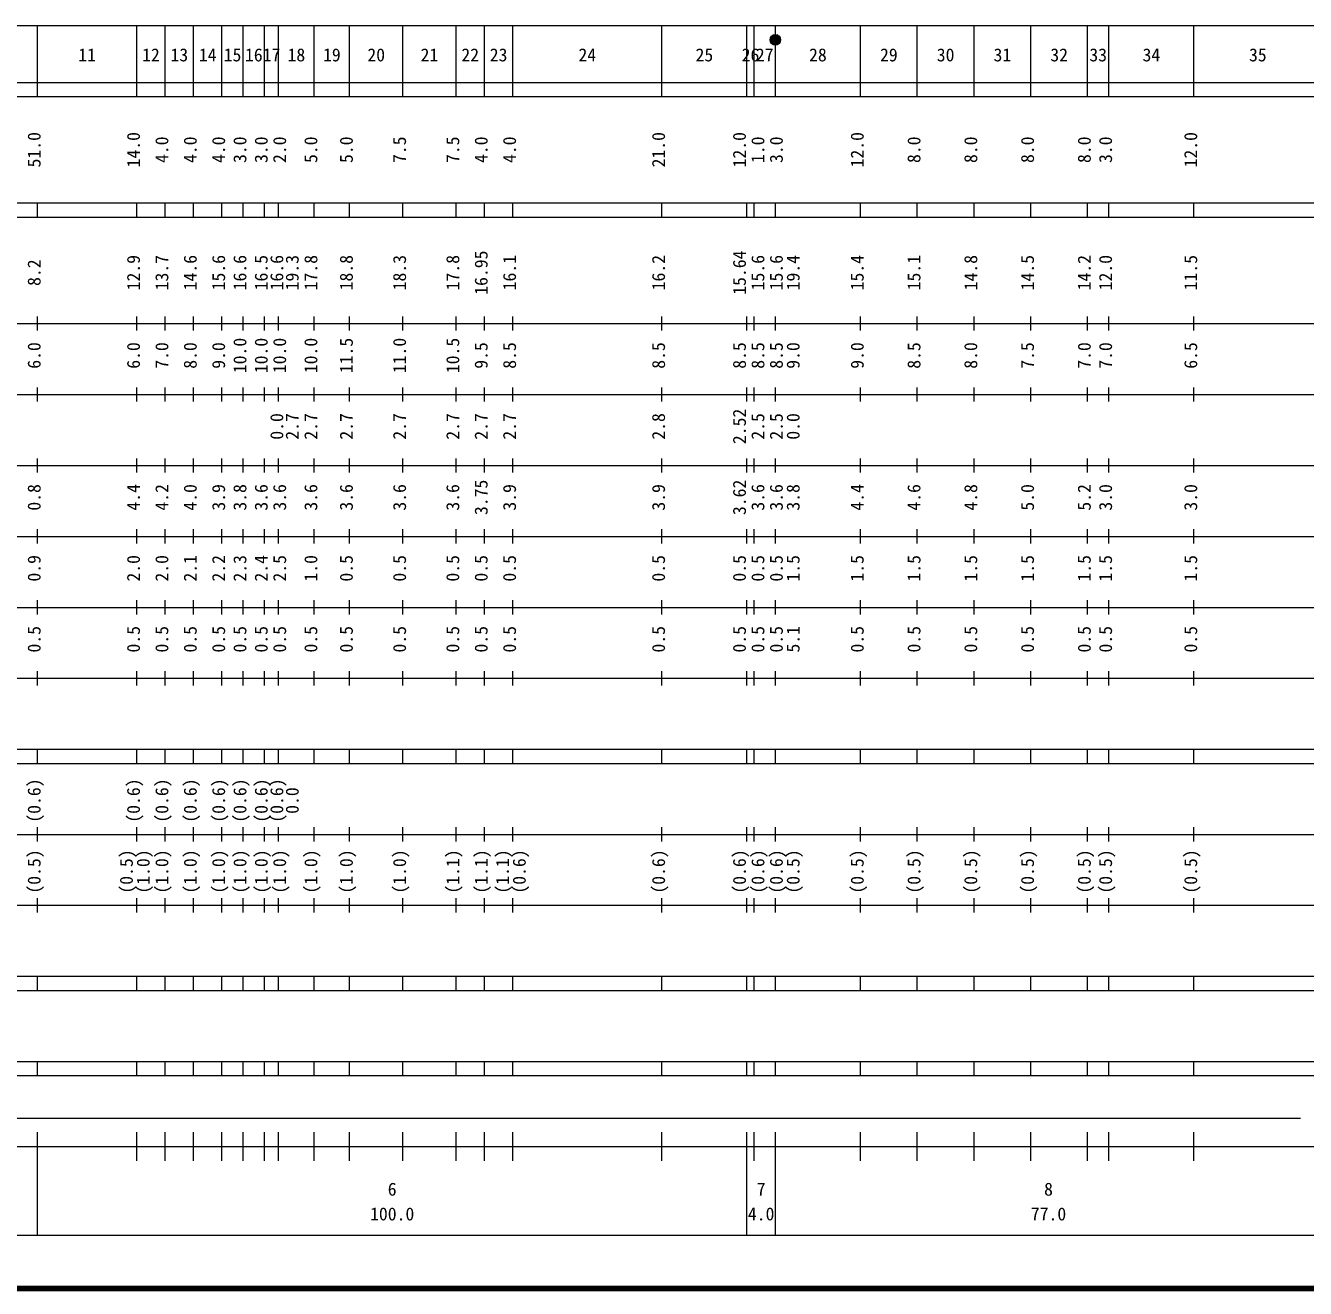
# Model space of a CAD drawing. Units: millimetres on the paper, enlarged 1000 times. Extents: x 40000 to 680000, y 20000 to 380000.
# Drawn here: x 366336 to 546705, y 20000 to 198000 of the extents above; entities that cross this region are included whole.
import ezdxf
from ezdxf.enums import TextEntityAlignment as Align

# ---------------------------------------------------------------- set-up
doc = ezdxf.new("R2010")
doc.units = ezdxf.units.MM
doc.header["$LTSCALE"] = 1000
doc.layers.add('M-TTL', color=2, linetype='Continuous', lineweight=140)
doc.layers.add('M-TTL-BAND', color=7, linetype='Continuous', lineweight=13)
doc.styles.add('ＭＳ ゴシック', font='')
doc.styles.get('ＭＳ ゴシック').set_extended_font_data('MS Gothic')

msp = doc.modelspace()

# ---------------------------------------------------------------- hatches: boundary and pattern name
at = {"layer": 'M-TTL-BAND'}
msp.add_hatch(color=256, dxfattribs=at).paths.add_polyline_path([(472750, 196000), (472749, 196029), (472748, 196059), (472745, 196088), (472741, 196117), (472736, 196146), (472729, 196175), (472722, 196204), (472713, 196232), (472704, 196260), (472693, 196287), (472681, 196314), (472668, 196340), (472654, 196366), (472639, 196392), (472624, 196417), (472607, 196441), (472589, 196464), (472570, 196487), (472551, 196509), (472530, 196530), (472509, 196551), (472487, 196570), (472464, 196589), (472441, 196607), (472417, 196624), (472392, 196639), (472366, 196654), (472340, 196668), (472314, 196681), (472287, 196693), (472260, 196704), (472232, 196713), (472204, 196722), (472175, 196729), (472146, 196736), (472117, 196741), (472088, 196745), (472059, 196748), (472029, 196749), (472000, 196750), (471971, 196749), (471941, 196748), (471912, 196745), (471883, 196741), (471854, 196736), (471825, 196729), (471796, 196722), (471768, 196713), (471740, 196704), (471713, 196693), (471686, 196681), (471660, 196668), (471634, 196654), (471608, 196639), (471583, 196624), (471559, 196607), (471536, 196589), (471513, 196570), (471491, 196551), (471470, 196530), (471449, 196509), (471430, 196487), (471411, 196464), (471393, 196441), (471376, 196417), (471361, 196392), (471346, 196366), (471332, 196340), (471319, 196314), (471307, 196287), (471296, 196260), (471287, 196232), (471278, 196204), (471271, 196175), (471264, 196146), (471259, 196117), (471255, 196088), (471252, 196059), (471251, 196029), (471250, 196000), (471251, 195971), (471252, 195941), (471255, 195912), (471259, 195883), (471264, 195854), (471271, 195825), (471278, 195796), (471287, 195768), (471296, 195740), (471307, 195713), (471319, 195686), (471332, 195660), (471346, 195634), (471361, 195608), (471376, 195583), (471393, 195559), (471411, 195536), (471430, 195513), (471449, 195491), (471470, 195470), (471491, 195449), (471513, 195430), (471536, 195411), (471559, 195393), (471583, 195376), (471608, 195361), (471634, 195346), (471660, 195332), (471686, 195319), (471713, 195307), (471740, 195296), (471768, 195287), (471796, 195278), (471825, 195271), (471854, 195264), (471883, 195259), (471912, 195255), (471941, 195252), (471971, 195251), (472000, 195250), (472029, 195251), (472059, 195252), (472088, 195255), (472117, 195259), (472146, 195264), (472175, 195271), (472204, 195278), (472232, 195287), (472260, 195296), (472287, 195307), (472314, 195319), (472340, 195332), (472366, 195346), (472392, 195361), (472417, 195376), (472441, 195393), (472464, 195411), (472487, 195430), (472509, 195449), (472530, 195470), (472551, 195491), (472570, 195513), (472589, 195536), (472607, 195559), (472624, 195583), (472639, 195608), (472654, 195634), (472668, 195660), (472681, 195686), (472693, 195713), (472704, 195740), (472713, 195768), (472722, 195796), (472729, 195825), (472736, 195854), (472741, 195883), (472745, 195912), (472748, 195941), (472749, 195971)])

# ---------------------------------------------------------------- linework, layer by layer
at = {"layer": 'M-TTL'}
msp.add_line((40000, 20000), (680000, 20000), dxfattribs=at)
at = {"layer": 'M-TTL-BAND'}
for p, q in [((68000, 198000), (579000, 198000)), ((368000, 188000), (368000, 198000)), ((382000, 188000), (382000, 198000)), ((386000, 188000), (386000, 198000)), ((390000, 188000), (390000, 198000)), ((394000, 188000), (394000, 198000)), ((397000, 188000), (397000, 198000)), ((400000, 188000), (400000, 198000)), ((402000, 188000), (402000, 198000)), ((407000, 188000), (407000, 198000)), ((412000, 188000), (412000, 198000)), ((419500, 188000), (419500, 198000)), ((427000, 188000), (427000, 198000)), ((431000, 188000), (431000, 198000)), ((435000, 188000), (435000, 198000)), ((456000, 188000), (456000, 198000)), ((468000, 188000), (468000, 198000)), ((469000, 188000), (469000, 198000)), ((472000, 188000), (472000, 198000)), ((484000, 188000), (484000, 198000)), ((492000, 188000), (492000, 198000)), ((500000, 188000), (500000, 198000)), ((508000, 188000), (508000, 198000)), ((516000, 188000), (516000, 198000)), ((519000, 188000), (519000, 198000)), ((531000, 188000), (531000, 198000)), ((40000, 190000), (579000, 190000)), ((40000, 188000), (579000, 188000)), ((40000, 173000), (579000, 173000)), ((368000, 171000), (368000, 173000)), ((382000, 171000), (382000, 173000)), ((386000, 171000), (386000, 173000)), ((390000, 171000), (390000, 173000)), ((394000, 171000), (394000, 173000)), ((397000, 171000), (397000, 173000)), ((400000, 171000), (400000, 173000)), ((402000, 171000), (402000, 173000)), ((407000, 171000), (407000, 173000)), ((412000, 171000), (412000, 173000)), ((419500, 171000), (419500, 173000)), ((427000, 171000), (427000, 173000)), ((431000, 171000), (431000, 173000)), ((435000, 171000), (435000, 173000)), ((456000, 171000), (456000, 173000)), ((468000, 171000), (468000, 173000)), ((469000, 171000), (469000, 173000)), ((472000, 171000), (472000, 173000)), ((484000, 171000), (484000, 173000)), ((492000, 171000), (492000, 173000)), ((500000, 171000), (500000, 173000)), ((508000, 171000), (508000, 173000)), ((516000, 171000), (516000, 173000)), ((519000, 171000), (519000, 173000)), ((531000, 171000), (531000, 173000)), ((40000, 171000), (579000, 171000)), ((368000, 155000), (368000, 157000)), ((382000, 155000), (382000, 157000)), ((386000, 155000), (386000, 157000)), ((390000, 155000), (390000, 157000)), ((394000, 155000), (394000, 157000)), ((397000, 155000), (397000, 157000)), ((400000, 155000), (400000, 157000)), ((402000, 155000), (402000, 157000)), ((407000, 155000), (407000, 157000)), ((412000, 155000), (412000, 157000)), ((419500, 155000), (419500, 157000)), ((427000, 155000), (427000, 157000)), ((431000, 155000), (431000, 157000)), ((435000, 155000), (435000, 157000)), ((456000, 155000), (456000, 157000)), ((468000, 155000), (468000, 157000)), ((469000, 155000), (469000, 157000)), ((472000, 155000), (472000, 157000)), ((484000, 155000), (484000, 157000)), ((492000, 155000), (492000, 157000)), ((500000, 155000), (500000, 157000)), ((508000, 155000), (508000, 157000)), ((516000, 155000), (516000, 157000)), ((519000, 155000), (519000, 157000)), ((531000, 155000), (531000, 157000)), ((40000, 156000), (579000, 156000)), ((368000, 145000), (368000, 147000)), ((382000, 145000), (382000, 147000)), ((386000, 145000), (386000, 147000)), ((390000, 145000), (390000, 147000)), ((394000, 145000), (394000, 147000)), ((397000, 145000), (397000, 147000)), ((400000, 145000), (400000, 147000)), ((402000, 145000), (402000, 147000)), ((407000, 145000), (407000, 147000)), ((412000, 145000), (412000, 147000)), ((419500, 145000), (419500, 147000)), ((427000, 145000), (427000, 147000)), ((431000, 145000), (431000, 147000)), ((435000, 145000), (435000, 147000)), ((456000, 145000), (456000, 147000)), ((468000, 145000), (468000, 147000)), ((469000, 145000), (469000, 147000)), ((472000, 145000), (472000, 147000)), ((484000, 145000), (484000, 147000)), ((492000, 145000), (492000, 147000)), ((500000, 145000), (500000, 147000)), ((508000, 145000), (508000, 147000)), ((516000, 145000), (516000, 147000)), ((519000, 145000), (519000, 147000)), ((531000, 145000), (531000, 147000)), ((46000, 146000), (579000, 146000)), ((52000, 136000), (579000, 136000)), ((368000, 135000), (368000, 137000)), ((382000, 135000), (382000, 137000)), ((386000, 135000), (386000, 137000)), ((390000, 135000), (390000, 137000)), ((394000, 135000), (394000, 137000)), ((397000, 135000), (397000, 137000)), ((400000, 135000), (400000, 137000)), ((402000, 135000), (402000, 137000)), ((407000, 135000), (407000, 137000)), ((412000, 135000), (412000, 137000)), ((419500, 135000), (419500, 137000)), ((427000, 135000), (427000, 137000)), ((431000, 135000), (431000, 137000)), ((435000, 135000), (435000, 137000)), ((456000, 135000), (456000, 137000)), ((468000, 135000), (468000, 137000)), ((469000, 135000), (469000, 137000)), ((472000, 135000), (472000, 137000)), ((484000, 135000), (484000, 137000)), ((492000, 135000), (492000, 137000)), ((500000, 135000), (500000, 137000)), ((508000, 135000), (508000, 137000)), ((516000, 135000), (516000, 137000)), ((519000, 135000), (519000, 137000)), ((531000, 135000), (531000, 137000)), ((368000, 125000), (368000, 127000)), ((382000, 125000), (382000, 127000)), ((386000, 125000), (386000, 127000)), ((390000, 125000), (390000, 127000)), ((394000, 125000), (394000, 127000)), ((397000, 125000), (397000, 127000)), ((400000, 125000), (400000, 127000)), ((402000, 125000), (402000, 127000)), ((407000, 125000), (407000, 127000)), ((412000, 125000), (412000, 127000)), ((419500, 125000), (419500, 127000)), ((427000, 125000), (427000, 127000)), ((431000, 125000), (431000, 127000)), ((435000, 125000), (435000, 127000)), ((456000, 125000), (456000, 127000)), ((468000, 125000), (468000, 127000)), ((469000, 125000), (469000, 127000)), ((472000, 125000), (472000, 127000)), ((484000, 125000), (484000, 127000)), ((492000, 125000), (492000, 127000)), ((500000, 125000), (500000, 127000)), ((508000, 125000), (508000, 127000)), ((516000, 125000), (516000, 127000)), ((519000, 125000), (519000, 127000)), ((531000, 125000), (531000, 127000)), ((46000, 126000), (579000, 126000)), ((52000, 116000), (579000, 116000)), ((368000, 115000), (368000, 117000)), ((382000, 115000), (382000, 117000)), ((386000, 115000), (386000, 117000)), ((390000, 115000), (390000, 117000)), ((394000, 115000), (394000, 117000)), ((397000, 115000), (397000, 117000)), ((400000, 115000), (400000, 117000)), ((402000, 115000), (402000, 117000)), ((407000, 115000), (407000, 117000)), ((412000, 115000), (412000, 117000)), ((419500, 115000), (419500, 117000)), ((427000, 115000), (427000, 117000)), ((431000, 115000), (431000, 117000)), ((435000, 115000), (435000, 117000)), ((456000, 115000), (456000, 117000)), ((468000, 115000), (468000, 117000)), ((469000, 115000), (469000, 117000)), ((472000, 115000), (472000, 117000)), ((484000, 115000), (484000, 117000)), ((492000, 115000), (492000, 117000)), ((500000, 115000), (500000, 117000)), ((508000, 115000), (508000, 117000)), ((516000, 115000), (516000, 117000)), ((519000, 115000), (519000, 117000)), ((531000, 115000), (531000, 117000)), ((368000, 105000), (368000, 107000)), ((382000, 105000), (382000, 107000)), ((386000, 105000), (386000, 107000)), ((390000, 105000), (390000, 107000)), ((394000, 105000), (394000, 107000)), ((397000, 105000), (397000, 107000)), ((400000, 105000), (400000, 107000)), ((402000, 105000), (402000, 107000)), ((407000, 105000), (407000, 107000)), ((412000, 105000), (412000, 107000)), ((419500, 105000), (419500, 107000)), ((427000, 105000), (427000, 107000)), ((431000, 105000), (431000, 107000)), ((435000, 105000), (435000, 107000)), ((456000, 105000), (456000, 107000)), ((468000, 105000), (468000, 107000)), ((469000, 105000), (469000, 107000)), ((472000, 105000), (472000, 107000)), ((484000, 105000), (484000, 107000)), ((492000, 105000), (492000, 107000)), ((500000, 105000), (500000, 107000)), ((508000, 105000), (508000, 107000)), ((516000, 105000), (516000, 107000)), ((519000, 105000), (519000, 107000)), ((531000, 105000), (531000, 107000)), ((46000, 106000), (579000, 106000)), ((40000, 96000), (579000, 96000)), ((368000, 94000), (368000, 96000)), ((382000, 94000), (382000, 96000)), ((386000, 94000), (386000, 96000)), ((390000, 94000), (390000, 96000)), ((394000, 94000), (394000, 96000)), ((397000, 94000), (397000, 96000)), ((400000, 94000), (400000, 96000)), ((402000, 94000), (402000, 96000)), ((407000, 94000), (407000, 96000)), ((412000, 94000), (412000, 96000)), ((419500, 94000), (419500, 96000)), ((427000, 94000), (427000, 96000)), ((431000, 94000), (431000, 96000)), ((435000, 94000), (435000, 96000)), ((456000, 94000), (456000, 96000)), ((468000, 94000), (468000, 96000)), ((469000, 94000), (469000, 96000)), ((472000, 94000), (472000, 96000)), ((484000, 94000), (484000, 96000)), ((492000, 94000), (492000, 96000)), ((500000, 94000), (500000, 96000)), ((508000, 94000), (508000, 96000)), ((516000, 94000), (516000, 96000)), ((519000, 94000), (519000, 96000)), ((531000, 94000), (531000, 96000)), ((40000, 94000), (579000, 94000)), ((368000, 83000), (368000, 85000)), ((382000, 83000), (382000, 85000)), ((386000, 83000), (386000, 85000)), ((390000, 83000), (390000, 85000)), ((394000, 83000), (394000, 85000)), ((397000, 83000), (397000, 85000)), ((400000, 83000), (400000, 85000)), ((402000, 83000), (402000, 85000)), ((407000, 83000), (407000, 85000)), ((412000, 83000), (412000, 85000)), ((419500, 83000), (419500, 85000)), ((427000, 83000), (427000, 85000)), ((431000, 83000), (431000, 85000)), ((435000, 83000), (435000, 85000)), ((456000, 83000), (456000, 85000)), ((468000, 83000), (468000, 85000)), ((469000, 83000), (469000, 85000)), ((472000, 83000), (472000, 85000)), ((484000, 83000), (484000, 85000)), ((492000, 83000), (492000, 85000)), ((500000, 83000), (500000, 85000)), ((508000, 83000), (508000, 85000)), ((516000, 83000), (516000, 85000)), ((519000, 83000), (519000, 85000)), ((531000, 83000), (531000, 85000)), ((49000, 84000), (579000, 84000)), ((40000, 74000), (579000, 74000)), ((368000, 73000), (368000, 75000)), ((382000, 73000), (382000, 75000)), ((386000, 73000), (386000, 75000)), ((390000, 73000), (390000, 75000)), ((394000, 73000), (394000, 75000)), ((397000, 73000), (397000, 75000)), ((400000, 73000), (400000, 75000)), ((402000, 73000), (402000, 75000)), ((407000, 73000), (407000, 75000)), ((412000, 73000), (412000, 75000)), ((419500, 73000), (419500, 75000)), ((427000, 73000), (427000, 75000)), ((431000, 73000), (431000, 75000)), ((435000, 73000), (435000, 75000)), ((456000, 73000), (456000, 75000)), ((468000, 73000), (468000, 75000)), ((469000, 73000), (469000, 75000)), ((472000, 73000), (472000, 75000)), ((484000, 73000), (484000, 75000)), ((492000, 73000), (492000, 75000)), ((500000, 73000), (500000, 75000)), ((508000, 73000), (508000, 75000)), ((516000, 73000), (516000, 75000)), ((519000, 73000), (519000, 75000)), ((531000, 73000), (531000, 75000)), ((40000, 64000), (579000, 64000)), ((368000, 62000), (368000, 64000)), ((382000, 62000), (382000, 64000)), ((386000, 62000), (386000, 64000)), ((390000, 62000), (390000, 64000)), ((394000, 62000), (394000, 64000)), ((397000, 62000), (397000, 64000)), ((400000, 62000), (400000, 64000)), ((402000, 62000), (402000, 64000)), ((407000, 62000), (407000, 64000)), ((412000, 62000), (412000, 64000)), ((419500, 62000), (419500, 64000)), ((427000, 62000), (427000, 64000)), ((431000, 62000), (431000, 64000)), ((435000, 62000), (435000, 64000)), ((456000, 62000), (456000, 64000)), ((468000, 62000), (468000, 64000)), ((469000, 62000), (469000, 64000)), ((472000, 62000), (472000, 64000)), ((484000, 62000), (484000, 64000)), ((492000, 62000), (492000, 64000)), ((500000, 62000), (500000, 64000)), ((508000, 62000), (508000, 64000)), ((516000, 62000), (516000, 64000)), ((519000, 62000), (519000, 64000)), ((531000, 62000), (531000, 64000)), ((40000, 62000), (579000, 62000)), ((40000, 52000), (579000, 52000)), ((368000, 50000), (368000, 52000)), ((382000, 50000), (382000, 52000)), ((386000, 50000), (386000, 52000)), ((390000, 50000), (390000, 52000)), ((394000, 50000), (394000, 52000)), ((397000, 50000), (397000, 52000)), ((400000, 50000), (400000, 52000)), ((402000, 50000), (402000, 52000)), ((407000, 50000), (407000, 52000)), ((412000, 50000), (412000, 52000)), ((419500, 50000), (419500, 52000)), ((427000, 50000), (427000, 52000)), ((431000, 50000), (431000, 52000)), ((435000, 50000), (435000, 52000)), ((456000, 50000), (456000, 52000)), ((468000, 50000), (468000, 52000)), ((469000, 50000), (469000, 52000)), ((472000, 50000), (472000, 52000)), ((484000, 50000), (484000, 52000)), ((492000, 50000), (492000, 52000)), ((500000, 50000), (500000, 52000)), ((508000, 50000), (508000, 52000)), ((516000, 50000), (516000, 52000)), ((519000, 50000), (519000, 52000)), ((531000, 50000), (531000, 52000)), ((40000, 50000), (579000, 50000)), ((71000, 44000), (546000, 44000)), ((368000, 27500), (368000, 42000)), ((382000, 38000), (382000, 42000)), ((386000, 38000), (386000, 42000)), ((390000, 38000), (390000, 42000)), ((394000, 38000), (394000, 42000)), ((397000, 38000), (397000, 42000)), ((400000, 38000), (400000, 42000)), ((402000, 38000), (402000, 42000)), ((407000, 38000), (407000, 42000)), ((412000, 38000), (412000, 42000)), ((419500, 38000), (419500, 42000)), ((427000, 38000), (427000, 42000)), ((431000, 38000), (431000, 42000)), ((435000, 38000), (435000, 42000)), ((456000, 38000), (456000, 42000)), ((468000, 27500), (468000, 42000)), ((469000, 38000), (469000, 42000)), ((472000, 27500), (472000, 42000)), ((484000, 38000), (484000, 42000)), ((492000, 38000), (492000, 42000)), ((500000, 38000), (500000, 42000)), ((508000, 38000), (508000, 42000)), ((516000, 38000), (516000, 42000)), ((519000, 38000), (519000, 42000)), ((531000, 38000), (531000, 42000)), ((40000, 40000), (579000, 40000)), ((68000, 27500), (579000, 27500))]:
    msp.add_line(p, q, dxfattribs=at)
for radius in [750, 700]:
    msp.add_circle((472000, 196000), radius, dxfattribs=at)

# ---------------------------------------------------------------- texts
at = {"layer": 'M-TTL-BAND', "style": 'ＭＳ ゴシック'}
for s, p in [('11', (375000, 192405)), ('12', (384000, 192405)), ('13', (388000, 192405)), ('14', (392000, 192405)), ('15', (395500, 192405)), ('16', (398500, 192405)), ('17', (401000, 192405)), ('18', (404500, 192405)), ('19', (409500, 192405)), ('20', (415750, 192405)), ('21', (423250, 192405)), ('22', (429000, 192405)), ('23', (433000, 192405)), ('24', (445500, 192405)), ('25', (462000, 192405)), ('26', (468500, 192405)), ('27', (470500, 192405)), ('28', (478000, 192405)), ('29', (488000, 192405)), ('30', (496000, 192405)), ('31', (504000, 192405)), ('32', (512000, 192405)), ('33', (517500, 192405)), ('34', (525000, 192405)), ('35', (540000, 192405)), ('6', (418000, 32523)), ('7', (470000, 32523)), ('8', (510500, 32523)), ('100.0', (418000, 29033)), ('4.0', (470000, 29033)), ('77.0', (510500, 29033))]:
    msp.add_text(s, height=1833, dxfattribs=at).set_placement(p, align=Align.BOTTOM_CENTER)
for s, p in [('51.0', (369000, 180500)), ('14.0', (383000, 180500)), ('4.0', (387000, 180500)), ('4.0', (391000, 180500)), ('4.0', (395000, 180500)), ('3.0', (398000, 180500)), ('3.0', (401000, 180500)), ('2.0', (403600, 180500)), ('5.0', (408000, 180500)), ('5.0', (413000, 180500)), ('7.5', (420500, 180500)), ('7.5', (428000, 180500)), ('4.0', (432000, 180500)), ('4.0', (436000, 180500)), ('21.0', (457000, 180500)), ('12.0', (468400, 180500)), ('1.0', (471000, 180500)), ('3.0', (473600, 180500)), ('12.0', (485000, 180500)), ('8.0', (493000, 180500)), ('8.0', (501000, 180500)), ('8.0', (509000, 180500)), ('8.0', (517000, 180500)), ('3.0', (520000, 180500)), ('12.0', (532000, 180500)), ('16.95', (432000, 163174)), ('15.64', (468400, 163174)), ('8.2', (369000, 163174)), ('12.9', (383000, 163174)), ('13.7', (387000, 163174)), ('14.6', (391000, 163174)), ('15.6', (395000, 163174)), ('16.6', (398000, 163174)), ('16.5', (401000, 163174)), ('16.6', (403200, 163174)), ('19.3', (405370, 163174)), ('17.8', (408000, 163174)), ('18.8', (413000, 163174)), ('18.3', (420500, 163174)), ('17.8', (428000, 163174)), ('16.1', (436000, 163174)), ('16.2', (457000, 163174)), ('15.6', (471000, 163174)), ('15.6', (473600, 163174)), ('19.4', (475970, 163174)), ('15.4', (485000, 163174)), ('15.1', (493000, 163174)), ('14.8', (501000, 163174)), ('14.5', (509000, 163174)), ('14.2', (517000, 163174)), ('12.0', (520000, 163174)), ('11.5', (532000, 163174)), ('10.0', (398000, 151500)), ('10.0', (401000, 151500)), ('10.0', (403600, 151500)), ('10.0', (408000, 151500)), ('11.5', (413000, 151500)), ('11.0', (420500, 151500)), ('10.5', (428000, 151500)), ('6.0', (369000, 151500)), ('6.0', (383000, 151500)), ('7.0', (387000, 151500)), ('8.0', (391000, 151500)), ('9.0', (395000, 151500)), ('9.5', (432000, 151500)), ('8.5', (436000, 151500)), ('8.5', (457000, 151500)), ('8.5', (468400, 151500)), ('8.5', (471000, 151500)), ('8.5', (473600, 151500)), ('9.0', (475970, 151500)), ('9.0', (485000, 151500)), ('8.5', (493000, 151500)), ('8.0', (501000, 151500)), ('7.5', (509000, 151500)), ('7.0', (517000, 151500)), ('7.0', (520000, 151500)), ('6.5', (532000, 151500)), ('0.0', (403200, 141500)), ('2.7', (405370, 141500)), ('2.7', (408000, 141500)), ('2.7', (413000, 141500)), ('2.7', (420500, 141500)), ('2.7', (428000, 141500)), ('2.7', (432000, 141500)), ('2.7', (436000, 141500)), ('2.8', (457000, 141500)), ('2.52', (468400, 141500)), ('2.5', (471000, 141500)), ('2.5', (473600, 141500)), ('0.0', (475970, 141500)), ('3.75', (432000, 131500)), ('3.62', (468400, 131500)), ('0.8', (369000, 131500)), ('4.4', (383000, 131500)), ('4.2', (387000, 131500)), ('4.0', (391000, 131500)), ('3.9', (395000, 131500)), ('3.8', (398000, 131500)), ('3.6', (401000, 131500)), ('3.6', (403600, 131500)), ('3.6', (408000, 131500)), ('3.6', (413000, 131500)), ('3.6', (420500, 131500)), ('3.6', (428000, 131500)), ('3.9', (436000, 131500)), ('3.9', (457000, 131500)), ('3.6', (471000, 131500)), ('3.6', (473600, 131500)), ('3.8', (475970, 131500)), ('4.4', (485000, 131500)), ('4.6', (493000, 131500)), ('4.8', (501000, 131500)), ('5.0', (509000, 131500)), ('5.2', (517000, 131500)), ('3.0', (520000, 131500)), ('3.0', (532000, 131500)), ('0.9', (369000, 121500)), ('2.0', (383000, 121500)), ('2.0', (387000, 121500)), ('2.1', (391000, 121500)), ('2.2', (395000, 121500)), ('2.3', (398000, 121500)), ('2.4', (401000, 121500)), ('2.5', (403600, 121500)), ('1.0', (408000, 121500)), ('0.5', (413000, 121500)), ('0.5', (420500, 121500)), ('0.5', (428000, 121500)), ('0.5', (432000, 121500)), ('0.5', (436000, 121500)), ('0.5', (457000, 121500)), ('0.5', (468400, 121500)), ('0.5', (471000, 121500)), ('0.5', (473600, 121500)), ('1.5', (475970, 121500)), ('1.5', (485000, 121500)), ('1.5', (493000, 121500)), ('1.5', (501000, 121500)), ('1.5', (509000, 121500)), ('1.5', (517000, 121500)), ('1.5', (520000, 121500)), ('1.5', (532000, 121500)), ('0.5', (369000, 111500)), ('0.5', (383000, 111500)), ('0.5', (387000, 111500)), ('0.5', (391000, 111500)), ('0.5', (395000, 111500)), ('0.5', (398000, 111500)), ('0.5', (401000, 111500)), ('0.5', (403600, 111500)), ('0.5', (408000, 111500)), ('0.5', (413000, 111500)), ('0.5', (420500, 111500)), ('0.5', (428000, 111500)), ('0.5', (432000, 111500)), ('0.5', (436000, 111500)), ('0.5', (457000, 111500)), ('0.5', (468400, 111500)), ('0.5', (471000, 111500)), ('0.5', (473600, 111500)), ('5.1', (475970, 111500)), ('0.5', (485000, 111500)), ('0.5', (493000, 111500)), ('0.5', (501000, 111500)), ('0.5', (509000, 111500)), ('0.5', (517000, 111500)), ('0.5', (520000, 111500)), ('0.5', (532000, 111500)), ('(0.6)', (369000, 88764)), ('(0.6)', (383000, 88764)), ('(0.6)', (387000, 88764)), ('(0.6)', (391000, 88764)), ('(0.6)', (395000, 88764)), ('(0.6)', (398000, 88764)), ('(0.6)', (401000, 88764)), ('(0.6)', (403200, 88764)), ('0.0', (405370, 88764)), ('(0.5)', (369000, 78764)), ('(0.5)', (382000, 78764)), ('(1.0)', (384370, 78764)), ('(1.0)', (387000, 78764)), ('(1.0)', (391000, 78764)), ('(1.0)', (395000, 78764)), ('(1.0)', (398000, 78764)), ('(1.0)', (401000, 78764)), ('(1.0)', (403600, 78764)), ('(1.0)', (408000, 78764)), ('(1.0)', (413000, 78764)), ('(1.0)', (420500, 78764)), ('(1.1)', (428000, 78764)), ('(1.1)', (432000, 78764)), ('(1.1)', (435000, 78764)), ('(0.6)', (437370, 78764)), ('(0.6)', (457000, 78764)), ('(0.6)', (468400, 78764)), ('(0.6)', (471000, 78764)), ('(0.6)', (473600, 78764)), ('(0.5)', (475970, 78764)), ('(0.5)', (485000, 78764)), ('(0.5)', (493000, 78764)), ('(0.5)', (501000, 78764)), ('(0.5)', (509000, 78764)), ('(0.5)', (517000, 78764)), ('(0.5)', (520000, 78764)), ('(0.5)', (532000, 78764))]:
    msp.add_text(s, height=1833, rotation=90, dxfattribs=at).set_placement(p, align=Align.BOTTOM_CENTER)

doc.saveas('drawing.dxf')
